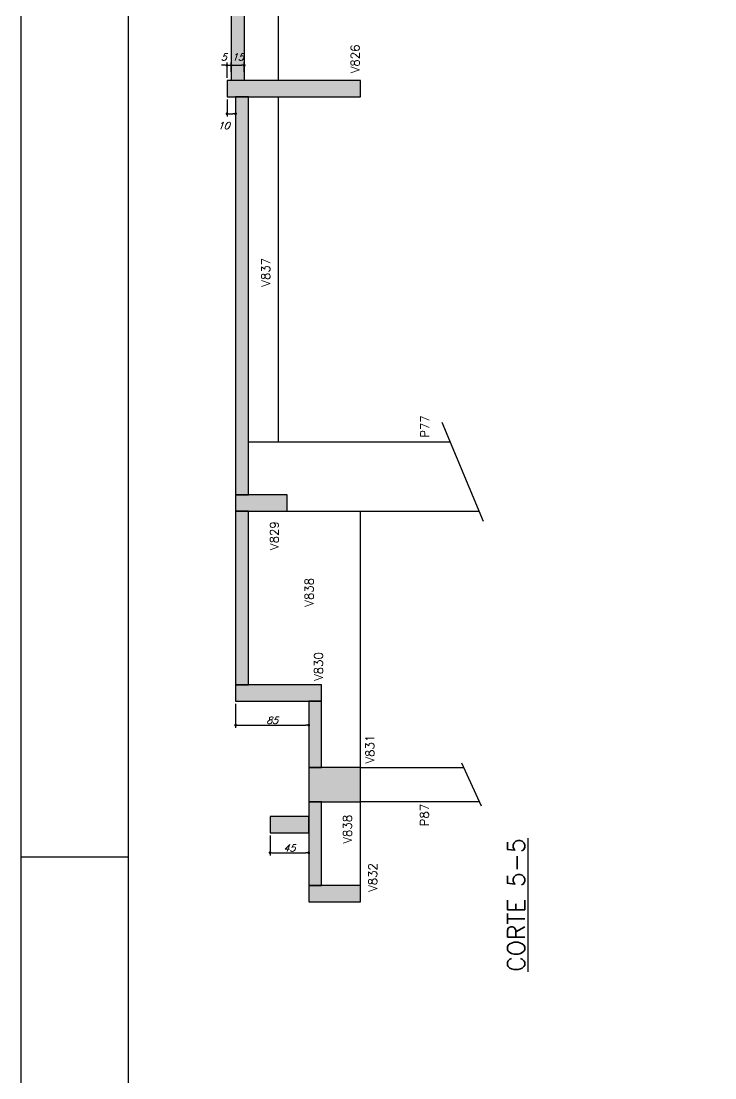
# Model space of a CAD drawing. Extents: x -5173 to 5397, y -2411 to 2089.
# Drawn here: x -5173 to -4367, y -1183 to 45 of the extents above; entities that cross this region are included whole.
import ezdxf

# ---------------------------------------------------------------- set-up
doc = ezdxf.new("R2010")
doc.units = 0
doc.header["$LTSCALE"] = 50
doc.header["$MEASUREMENT"] = 0
doc.layers.get('0').update_dxf_attribs({"linetype": 'CONTINUOUS'})
doc.layers.get('DEFPOINTS').update_dxf_attribs({"linetype": 'CONTINUOUS'})
for name, color, linetype in [('F-CORTE', 4, 'CONTINUOUS'), ('F-COTAS', 106, 'CONTINUOUS'), ('F-DESNIVEL-7', 40, 'CONTINUOUS'), ('F-MARGEM', 1, 'CONTINUOUS'), ('F-SOLIDO-CORTE', 71, 'CONTINUOUS'), ('F-TEXTO-YELLOW', 2, 'CONTINUOUS'), ('F-VISTA', 1, 'CONTINUOUS')]:
    doc.layers.add(name, color=color, linetype=linetype)
doc.styles.add('CP-TEXT-INCL', font='simplex.shx', dxfattribs={"oblique": 20})
doc.styles.add('MCP', font='simplex.shx')
doc.dimstyles.new('CP-COTAS-50', dxfattribs={"dimscale": 0.64, "dimtxt": 12.5, "dimasz": 5, "dimexe": 5, "dimexo": 5, "dimgap": 2.5, "dimtad": 1, "dimdec": 1, "dimdsep": 46, "dimtxsty": 'CP-TEXT-INCL', "dimblk1": 'DOT', "dimblk2": 'DOT', "dimsah": 1, "dimcen": 9, "dimclrd": 256, "dimclre": 256, "dimclrt": 256, "dimadec": 0, "dimazin": 0, "dimtfac": 1, "dimtdec": 1, "dimtmove": 2, "dimatfit": 3, "dimldrblk": 'DOT', "dimfxl": 0, "dimtolj": 1, "dimarcsym": 0})

# ---------------------------------------------------------------- blocks, each defined once
blk = doc.blocks.new('A0-5L_900')
at = {"layer": 'F-MARGEM', "color": 2}
blk.add_line((0, 29.7), (2.5, 29.7), dxfattribs=at)
blk.add_lwpolyline([(0, 0), (0, 90), (211.4, 90), (211.4, 0)], close=True, dxfattribs=at)
at = {"layer": 'F-MARGEM', "color": 7}
blk.add_lwpolyline([(2.5, 89), (210.4, 89), (210.4, 1), (2.5, 1)], close=True, dxfattribs=at)
blk = doc.blocks.new('_DOT')
at = {"color": 0, "linetype": 'ByBlock'}
blk.add_line((-0.5, 0), (-1, 0), dxfattribs=at)
at = {"color": 0, "linetype": 'ByBlock', "const_width": 0.5}
blk.add_lwpolyline([(-0.25, 0, 1), (0.25, 0, 1)], format="xyb", close=True, dxfattribs=at)
blk = doc.blocks.new('*D251')
at = {"layer": 'DEFPOINTS', "color": 0, "linetype": 'Continuous', "transparency": 16777216}
for p in [(-4884.1, -898.5), (-4839.1, -898.5), (-4839.1, -921.6)]:
    blk.add_point(p, dxfattribs=at)
at = {"layer": 'F-COTAS', "linetype": 'Continuous', "lineweight": -2, "transparency": 16777216}
for p, q in [((-4884.1, -901.7), (-4884.1, -924.8)), ((-4839.1, -901.7), (-4839.1, -924.8)), ((-4880.9, -921.6), (-4842.3, -921.6))]:
    blk.add_line(p, q, dxfattribs=at)
at = {"layer": 'F-COTAS', "linetype": 'Continuous', "lineweight": -2, "transparency": 16777216, "xscale": 3.2, "yscale": 3.2, "zscale": 3.2, "rotation": 180}
blk.add_blockref('_DOT', (-4884.1, -921.6), dxfattribs=at)
at = {"layer": 'F-COTAS', "linetype": 'Continuous', "lineweight": -2, "transparency": 16777216, "xscale": 3.2, "yscale": 3.2, "zscale": 3.2}
blk.add_blockref('_DOT', (-4839.1, -921.6), dxfattribs=at)
at = {"layer": 'F-COTAS', "linetype": 'Continuous', "transparency": 16777216, "insert": (-4861.6, -916), "char_height": 8, "attachment_point": 5, "style": 'CP-TEXT-INCL'}
blk.add_mtext('\\A1;45', dxfattribs=at)
blk = doc.blocks.new('*D252')
at = {"layer": 'DEFPOINTS', "color": 0, "linetype": 'Continuous', "transparency": 16777216}
for p in [(-4924.1, -745.5), (-4839.1, -745.5), (-4839.1, -773.3)]:
    blk.add_point(p, dxfattribs=at)
at = {"layer": 'F-COTAS', "linetype": 'Continuous', "lineweight": -2, "transparency": 16777216}
for p, q in [((-4924.1, -748.7), (-4924.1, -776.5)), ((-4839.1, -748.7), (-4839.1, -776.5)), ((-4920.9, -773.3), (-4842.3, -773.3))]:
    blk.add_line(p, q, dxfattribs=at)
at = {"layer": 'F-COTAS', "linetype": 'Continuous', "lineweight": -2, "transparency": 16777216, "xscale": 3.2, "yscale": 3.2, "zscale": 3.2, "rotation": 180}
blk.add_blockref('_DOT', (-4924.1, -773.3), dxfattribs=at)
at = {"layer": 'F-COTAS', "linetype": 'Continuous', "lineweight": -2, "transparency": 16777216, "xscale": 3.2, "yscale": 3.2, "zscale": 3.2}
blk.add_blockref('_DOT', (-4839.1, -773.3), dxfattribs=at)
at = {"layer": 'F-COTAS', "linetype": 'Continuous', "transparency": 16777216, "insert": (-4881.6, -767.7), "char_height": 8, "attachment_point": 5, "style": 'CP-TEXT-INCL'}
blk.add_mtext('\\A1;85', dxfattribs=at)
blk = doc.blocks.new('*D253')
at = {"layer": 'DEFPOINTS', "color": 0, "linetype": 'Continuous', "transparency": 16777216}
for p in [(-4934.1, -43), (-4924.1, -43), (-4924.1, -62.7)]:
    blk.add_point(p, dxfattribs=at)
at = {"layer": 'F-COTAS', "linetype": 'Continuous', "lineweight": -2, "transparency": 16777216}
for p, q in [((-4934.1, -46.2), (-4934.1, -65.9)), ((-4924.1, -46.2), (-4924.1, -65.9)), ((-4930.9, -62.7), (-4927.3, -62.7))]:
    blk.add_line(p, q, dxfattribs=at)
at = {"layer": 'F-COTAS', "linetype": 'Continuous', "lineweight": -2, "transparency": 16777216, "xscale": 3.2, "yscale": 3.2, "zscale": 3.2, "rotation": 180}
blk.add_blockref('_DOT', (-4934.1, -62.7), dxfattribs=at)
at = {"layer": 'F-COTAS', "linetype": 'Continuous', "lineweight": -2, "transparency": 16777216, "xscale": 3.2, "yscale": 3.2, "zscale": 3.2}
blk.add_blockref('_DOT', (-4924.1, -62.7), dxfattribs=at)
at = {"layer": 'F-COTAS', "linetype": 'Continuous', "transparency": 16777216, "insert": (-4938, -76.6), "char_height": 8, "attachment_point": 5, "style": 'CP-TEXT-INCL'}
blk.add_mtext('\\A1;10', dxfattribs=at)
blk = doc.blocks.new('*D721')
at = {"layer": 'DEFPOINTS', "color": 0, "linetype": 'Continuous', "transparency": 16777216}
for p in [(-4929.1, -6.4), (-4934.1, -24), (-4929.1, -17.3)]:
    blk.add_point(p, dxfattribs=at)
at = {"layer": 'F-COTAS', "linetype": 'Continuous', "lineweight": -2, "transparency": 16777216}
for p, q in [((-4937.3, -6.4), (-4940.5, -6.4)), ((-4934.1, -20.8), (-4934.1, -3.2)), ((-4934.1, -6.4), (-4929.1, -6.4)), ((-4929.1, -14.1), (-4929.1, -3.2)), ((-4925.9, -6.4), (-4922.7, -6.4))]:
    blk.add_line(p, q, dxfattribs=at)
at = {"layer": 'F-COTAS', "linetype": 'Continuous', "lineweight": -2, "transparency": 16777216, "xscale": 3.2, "yscale": 3.2, "zscale": 3.2}
blk.add_blockref('_DOT', (-4934.1, -6.4), dxfattribs=at)
at = {"layer": 'F-COTAS', "linetype": 'Continuous', "lineweight": -2, "transparency": 16777216, "xscale": 3.2, "yscale": 3.2, "zscale": 3.2, "rotation": 180}
blk.add_blockref('_DOT', (-4929.1, -6.4), dxfattribs=at)
at = {"layer": 'F-COTAS', "linetype": 'Continuous', "transparency": 16777216, "insert": (-4937.8, 3.2), "char_height": 8, "attachment_point": 5, "style": 'CP-TEXT-INCL'}
blk.add_mtext('\\A1;5', dxfattribs=at)
blk = doc.blocks.new('*D722')
at = {"layer": 'DEFPOINTS', "color": 0, "linetype": 'Continuous', "transparency": 16777216}
for p in [(-4914.1, -6.4), (-4929.1, -17), (-4914.1, -17)]:
    blk.add_point(p, dxfattribs=at)
at = {"layer": 'F-COTAS', "linetype": 'Continuous', "lineweight": -2, "transparency": 16777216}
for p, q in [((-4929.1, -13.8), (-4929.1, -3.2)), ((-4925.9, -6.4), (-4917.3, -6.4)), ((-4914.1, -13.8), (-4914.1, -3.2))]:
    blk.add_line(p, q, dxfattribs=at)
at = {"layer": 'F-COTAS', "linetype": 'Continuous', "lineweight": -2, "transparency": 16777216, "xscale": 3.2, "yscale": 3.2, "zscale": 3.2, "rotation": 180}
blk.add_blockref('_DOT', (-4929.1, -6.4), dxfattribs=at)
at = {"layer": 'F-COTAS', "linetype": 'Continuous', "lineweight": -2, "transparency": 16777216, "xscale": 3.2, "yscale": 3.2, "zscale": 3.2}
blk.add_blockref('_DOT', (-4914.1, -6.4), dxfattribs=at)
at = {"layer": 'F-COTAS', "linetype": 'Continuous', "transparency": 16777216, "insert": (-4921.6, 3.2), "char_height": 8, "attachment_point": 5, "style": 'CP-TEXT-INCL'}
blk.add_mtext('\\A1;15', dxfattribs=at)

msp = doc.modelspace()

# ---------------------------------------------------------------- hatches: boundary and pattern name
at = {"layer": 'F-SOLIDO-CORTE', "linetype": 'Continuous'}
msp.add_hatch(color=256, dxfattribs=at).paths.add_polyline_path([(-4874.07, 400), (-4894.145, 400), (-4914.07, 400), (-4914.07, 407.528), (-4914.07, 469.09), (-4914.07, 568.794), (-4914.07, 709.316), (-4914.07, 1324.5), (-4907.025, 1324.5), (-4874.07, 1324.5), (-4874.07, 1360.351), (-4874.07, 1364.88), (-4874.07, 1372.812), (-4874.07, 1382.872), (-4874.07, 1393.286), (-4874.07, 1402.21), (-4874.07, 1408.177), (-4874.07, 1410.379), (-4874.07, 1420.5), (-4896.116, 1420.5), (-4934.07, 1420.5), (-4934.07, 1410.379), (-4934.07, 1408.177), (-4934.07, 1402.21), (-4934.07, 1393.286), (-4934.07, 1382.872), (-4934.07, 1372.812), (-4934.07, 1364.88), (-4934.07, 1359.773), (-4934.07, 1324.5), (-4929.07, 1324.5), (-4929.07, 709.316), (-4929.07, 568.794), (-4929.07, 469.09), (-4929.07, 407.528), (-4929.07, 400), (-4934.07, 400), (-4934.07, 346.766), (-4934.07, 320), (-4929.07, 320), (-4929.07, 91.094), (-4929.07, -24), (-4929.052, -24), (-4914.07, -24), (-4914.07, 91.094), (-4914.07, 320), (-4913.996, 320), (-4874.07, 320), (-4874.07, 346.766)])
for points in [[(-4882.211, -43), (-4779.07, -43), (-4779.07, -30.357), (-4779.07, -24), (-4830.93, -24), (-4934.07, -24), (-4934.07, -30.357), (-4934.07, -43)], [(-4924.07, -202.795), (-4924.07, -203.773), (-4924.07, -491.8), (-4924.07, -501.805), (-4924.07, -505.5), (-4918.747, -505.5), (-4909.07, -505.5), (-4909.07, -501.805), (-4909.07, -491.8), (-4909.07, -203.773), (-4909.07, -202.795), (-4909.07, -198.224), (-4909.07, -43), (-4914.089, -43), (-4924.07, -43), (-4924.07, -198.224)], [(-4924.07, -516.846), (-4924.07, -522.55), (-4924.07, -523.301), (-4924.07, -524.5), (-4902.154, -524.5), (-4864.07, -524.5), (-4864.07, -523.301), (-4864.07, -522.55), (-4864.07, -516.846), (-4864.07, -511.993), (-4864.07, -511.002), (-4864.07, -508.065), (-4864.07, -505.5), (-4885.364, -505.5), (-4924.07, -505.5), (-4924.07, -508.065), (-4924.07, -511.002), (-4924.07, -511.993)], [(-4918.591, -726.5), (-4909.07, -726.5), (-4909.07, -598.287), (-4909.07, -524.5), (-4914.55, -524.5), (-4924.07, -524.5), (-4924.07, -598.287), (-4924.07, -726.5)], [(-4887.542, -745.5), (-4824.07, -745.5), (-4824.07, -733.44), (-4824.07, -726.5), (-4860.598, -726.5), (-4924.07, -726.5), (-4924.07, -733.44), (-4924.07, -745.5)], [(-4833.657, -822.5), (-4824.07, -822.5), (-4824.07, -774.081), (-4824.07, -773.627), (-4824.07, -745.5), (-4829.55, -745.5), (-4839.07, -745.5), (-4839.07, -773.627), (-4839.07, -774.081), (-4839.07, -822.5)], [(-4839.07, -862.5), (-4817.419, -862.5), (-4779.07, -862.5), (-4779.07, -848.066), (-4779.07, -822.5), (-4800.722, -822.5), (-4839.07, -822.5), (-4839.07, -848.066)], [(-4833.591, -959.5), (-4824.07, -959.5), (-4824.07, -896.938), (-4824.07, -862.5), (-4829.483, -862.5), (-4839.07, -862.5), (-4839.07, -896.938), (-4839.07, -959.5)], [(-4839.07, -883.811), (-4839.07, -879.5), (-4850.475, -879.5), (-4860.782, -879.5), (-4884.07, -879.5), (-4884.07, -884.251), (-4884.07, -888.582), (-4884.07, -898.5), (-4872.817, -898.5), (-4862.345, -898.5), (-4839.07, -898.5), (-4839.07, -888.582)], [(-4817.154, -978.5), (-4779.07, -978.5), (-4779.07, -966.44), (-4779.07, -959.5), (-4800.987, -959.5), (-4839.07, -959.5), (-4839.07, -966.44), (-4839.07, -978.5)]]:
    msp.add_hatch(color=256, dxfattribs=at).paths.add_polyline_path(points, flags=16)

# ---------------------------------------------------------------- linework, layer by layer
at = {"layer": 'F-CORTE', "linetype": 'Continuous'}
for p, q in [((-4929.07, -24), (-4929.07, 91.094)), ((-4914.07, 91.094), (-4914.07, -24)), ((-4929.052, -24), (-4934.07, -24)), ((-4929.052, -24), (-4929.07, -24))]:
    msp.add_line(p, q, dxfattribs=at)
for points in [[(-4934.07, -24), (-4934.07, -30.357), (-4934.07, -43), (-4924.07, -43), (-4924.07, -202.795), (-4924.07, -444.5), (-4924.07, -446.912), (-4924.07, -447.545), (-4924.07, -449.859), (-4924.07, -453.858), (-4924.07, -456.216), (-4924.07, -458.788), (-4924.07, -464.5), (-4924.07, -469.193), (-4924.07, -470.819), (-4924.07, -477.554), (-4924.07, -484.5), (-4924.07, -491.446), (-4924.07, -498.181), (-4924.07, -499.807), (-4924.07, -504.5), (-4924.07, -505.5), (-4924.07, -510.212), (-4924.07, -512.784), (-4924.07, -515.142), (-4924.07, -516.846), (-4924.07, -519.141), (-4924.07, -521.455), (-4924.07, -522.088), (-4924.07, -522.61), (-4924.07, -523.892), (-4924.07, -524.5), (-4924.07, -598.287), (-4924.07, -745.5)], [(-4874.07, -24), (-4914.07, -24)], [(-4874.07, -43), (-4779.07, -43), (-4779.07, -30.357), (-4779.07, -24), (-4830.93, -24), (-4874.07, -24)], [(-4864.07, -523.892), (-4864.07, -523.718), (-4864.07, -523.527), (-4864.07, -523.301), (-4864.07, -522.61), (-4864.07, -522.55), (-4864.07, -522.453), (-4864.07, -522.088), (-4864.07, -521.49), (-4864.07, -521.455), (-4864.07, -519.141), (-4864.07, -518.33), (-4864.07, -517.867), (-4864.07, -516.846), (-4864.07, -515.142), (-4864.07, -514.142), (-4864.07, -512.784), (-4864.07, -511.993), (-4864.07, -511.002), (-4864.07, -510.212), (-4864.07, -509.77), (-4864.07, -509.054), (-4864.07, -508.065), (-4864.07, -505.5), (-4885.364, -505.5), (-4909.07, -505.5), (-4909.07, -504.5), (-4909.07, -504.18), (-4909.07, -501.805), (-4909.07, -499.807), (-4909.07, -498.181), (-4909.07, -497.839), (-4909.07, -491.8), (-4909.07, -491.446), (-4909.07, -491.094), (-4909.07, -484.5), (-4909.07, -484.148), (-4909.07, -479.908), (-4909.07, -477.554), (-4909.07, -477.213), (-4909.07, -470.819), (-4909.07, -470.499), (-4909.07, -469.193), (-4909.07, -465.3), (-4909.07, -464.5), (-4909.07, -464.211), (-4909.07, -458.788), (-4909.07, -458.539), (-4909.07, -456.216), (-4909.07, -453.858), (-4909.07, -453.656), (-4909.07, -453.615), (-4909.07, -449.859), (-4909.07, -449.71), (-4909.07, -447.545), (-4909.07, -446.912), (-4909.07, -446.631), (-4909.07, -445.413), (-4909.07, -444.5), (-4909.07, -352.05), (-4909.07, -203.773), (-4909.07, -202.795), (-4909.07, -198.224), (-4909.07, -43), (-4882.211, -43), (-4874.07, -43)], [(-4779.07, -822.5), (-4800.722, -822.5), (-4824.07, -822.5), (-4824.07, -803.25), (-4824.07, -774.081), (-4824.07, -773.627), (-4824.07, -745.5), (-4824.07, -733.44), (-4824.07, -732.397), (-4824.07, -726.5), (-4860.598, -726.5), (-4909.07, -726.5), (-4909.07, -705.603), (-4909.07, -598.287), (-4909.07, -524.5), (-4902.154, -524.5), (-4864.07, -524.5), (-4864.07, -524.377), (-4864.07, -524.015), (-4864.07, -523.892)], [(-4924.07, -745.5), (-4887.542, -745.5), (-4839.07, -745.5), (-4839.07, -773.627), (-4839.07, -774.081), (-4839.07, -799.5)], [(-4839.07, -786.79), (-4839.07, -822.5), (-4839.07, -862.5), (-4839.07, -879.5), (-4850.475, -879.5), (-4860.782, -879.5), (-4884.07, -879.5), (-4884.07, -884.251), (-4884.07, -888.582), (-4884.07, -898.5), (-4872.817, -898.5), (-4862.345, -898.5), (-4839.07, -898.5), (-4839.07, -959.5), (-4839.07, -966.44), (-4839.07, -978.5), (-4817.154, -978.5), (-4779.07, -978.5), (-4779.07, -966.44), (-4779.07, -959.5), (-4800.987, -959.5), (-4824.07, -959.5), (-4824.07, -935.25), (-4824.07, -896.938), (-4824.07, -862.5), (-4779.07, -862.5)], [(-4779.07, -862.5), (-4779.07, -851.126), (-4779.07, -848.066), (-4779.07, -822.5)]]:
    msp.add_lwpolyline(points, dxfattribs=at)
at = {"layer": 'F-DESNIVEL-7', "linetype": 'Continuous'}
msp.add_lwpolyline([(-4934.07, -24), (-4934.07, -24)], dxfattribs=at)
at = {"layer": 'F-SOLIDO-CORTE'}
for points in [[(-4882.211, -43), (-4779.07, -43), (-4779.07, -30.357), (-4779.07, -24), (-4830.93, -24), (-4934.07, -24), (-4934.07, -30.357), (-4934.07, -43), (-4882.211, -43)], [(-4924.07, -202.795), (-4924.07, -203.773), (-4924.07, -491.8), (-4924.07, -501.805), (-4924.07, -505.5), (-4918.747, -505.5), (-4909.07, -505.5), (-4909.07, -501.805), (-4909.07, -491.8), (-4909.07, -203.773), (-4909.07, -202.795), (-4909.07, -198.224), (-4909.07, -43), (-4914.089, -43), (-4924.07, -43), (-4924.07, -198.224), (-4924.07, -202.795)], [(-4924.07, -516.846), (-4924.07, -522.55), (-4924.07, -523.301), (-4924.07, -524.5), (-4902.154, -524.5), (-4864.07, -524.5), (-4864.07, -523.301), (-4864.07, -522.55), (-4864.07, -516.846), (-4864.07, -511.993), (-4864.07, -511.002), (-4864.07, -508.065), (-4864.07, -505.5), (-4885.364, -505.5), (-4924.07, -505.5), (-4924.07, -508.065), (-4924.07, -511.002), (-4924.07, -511.993), (-4924.07, -516.846)], [(-4918.591, -726.5), (-4909.07, -726.5), (-4909.07, -598.287), (-4909.07, -524.5), (-4914.55, -524.5), (-4924.07, -524.5), (-4924.07, -598.287), (-4924.07, -726.5), (-4918.591, -726.5)], [(-4887.542, -745.5), (-4824.07, -745.5), (-4824.07, -733.44), (-4824.07, -726.5), (-4860.598, -726.5), (-4924.07, -726.5), (-4924.07, -733.44), (-4924.07, -745.5), (-4887.542, -745.5)], [(-4833.658, -822.5), (-4824.07, -822.5), (-4824.07, -774.081), (-4824.07, -773.627), (-4824.07, -745.5), (-4829.55, -745.5), (-4839.07, -745.5), (-4839.07, -773.627), (-4839.07, -774.081), (-4839.07, -822.5), (-4833.658, -822.5)], [(-4839.07, -862.5), (-4817.419, -862.5), (-4779.07, -862.5), (-4779.07, -848.066), (-4779.07, -822.5), (-4800.722, -822.5), (-4839.07, -822.5), (-4839.07, -848.066), (-4839.07, -862.5)], [(-4833.591, -959.5), (-4824.07, -959.5), (-4824.07, -896.938), (-4824.07, -862.5), (-4829.483, -862.5), (-4839.07, -862.5), (-4839.07, -896.938), (-4839.07, -959.5), (-4833.591, -959.5)], [(-4839.07, -883.811), (-4839.07, -879.5), (-4850.476, -879.5), (-4860.782, -879.5), (-4884.07, -879.5), (-4884.07, -884.251), (-4884.07, -888.582), (-4884.07, -898.5), (-4872.817, -898.5), (-4862.345, -898.5), (-4839.07, -898.5), (-4839.07, -888.582), (-4839.07, -883.811)], [(-4817.154, -978.5), (-4779.07, -978.5), (-4779.07, -966.44), (-4779.07, -959.5), (-4800.987, -959.5), (-4839.07, -959.5), (-4839.07, -966.44), (-4839.07, -978.5), (-4817.154, -978.5)]]:
    msp.add_lwpolyline(points, dxfattribs=at)
at = {"layer": 'F-VISTA', "color": 2, "linetype": 'Continuous'}
for points in [[(-4874.07, -24), (-4874.07, 320)], [(-4874.07, -444.5), (-4874.07, -43)], [(-4674.553, -444.5), (-4909.07, -444.5)], [(-4864.07, -524.5), (-4640.975, -524.5)], [(-4779.07, -822.5), (-4779.07, -524.5)], [(-4779.07, -822.5), (-4658.926, -822.5)], [(-4779.07, -959.5), (-4779.07, -862.5)], [(-4640.495, -862.5), (-4779.07, -862.5)]]:
    msp.add_lwpolyline(points, dxfattribs=at)
at = {"layer": 'F-VISTA', "color": 1, "linetype": 'Continuous'}
for points in [[(-4635.915, -536.554), (-4684.166, -421.596)], [(-4638.209, -867.462), (-4661.288, -817.374)]]:
    msp.add_lwpolyline(points, dxfattribs=at)

# ---------------------------------------------------------------- block references
at = {"layer": 'F-MARGEM', "linetype": 'Continuous', "xscale": 50, "yscale": 50, "zscale": 50}
msp.add_blockref('A0-5L_900', (-5173.424, -2411.477), dxfattribs=at)

# ---------------------------------------------------------------- texts
at = {"layer": 'F-CORTE', "color": 6, "linetype": 'Continuous', "style": 'MCP'}
msp.add_text('%%UCORTE 5-5', height=20, rotation=90, dxfattribs=at).set_placement((-4588.07, -1060))
at = {"layer": 'F-TEXTO-YELLOW', "style": 'MCP'}
for s, p in [('V826', (-4780.133, -15.615)), ('V837', (-4884.07, -263.75)), ('P77', (-4699.22, -439.338)), ('V829', (-4874.07, -569.803)), ('V838', (-4833.548, -635.654)), ('V830', (-4822.694, -721.905)), ('V831', (-4762.999, -817.967)), ('P87', (-4699.68, -890.92)), ('V838', (-4789.07, -911)), ('V832', (-4759.729, -967.093))]:
    msp.add_text(s, height=10, rotation=90, dxfattribs=at).set_placement(p)

# ---------------------------------------------------------------- dimensions: what is measured, and where the dimension line sits
at = {"layer": 'F-COTAS', "linetype": 'Continuous'}
dim = msp.add_linear_dim(base=(-4929.07, -6.36), p1=(-4934.07, -24), p2=(-4929.07, -17.324), dimstyle='CP-COTAS-50', override={"dimfxl": 7.5}, dxfattribs=at)
dim.commit()
dim.dimension.update_dxf_attribs({"geometry": '*D721', "text_midpoint": (-4937.762, 3.182), "dimtype": 160})
dim = msp.add_linear_dim(base=(-4914.07, -6.36), p1=(-4929.07, -16.95), p2=(-4914.07, -16.95), dimstyle='CP-COTAS-50', override={"dimfxl": 7.5}, dxfattribs=at)
dim.commit()
dim.dimension.update_dxf_attribs({"geometry": '*D722', "text_midpoint": (-4921.57, 3.24)})
dim = msp.add_linear_dim(base=(-4924.07, -62.715), p1=(-4934.07, -43), p2=(-4924.07, -43), dimstyle='CP-COTAS-50', dxfattribs=at)
dim.commit()
dim.dimension.update_dxf_attribs({"geometry": '*D253', "text_midpoint": (-4938.016, -76.565), "dimtype": 160})
for base, p1, p2, picture, middle in [((-4839.07, -773.324), (-4924.07, -745.5), (-4839.07, -745.5), '*D252', (-4881.57, -767.724)), ((-4839.07, -921.606), (-4884.07, -898.5), (-4839.07, -898.5), '*D251', (-4861.57, -916.006))]:
    dim = msp.add_linear_dim(base=base, p1=p1, p2=p2, dimstyle='CP-COTAS-50', dxfattribs=at)
    dim.commit()
    dim.dimension.update_dxf_attribs({"geometry": picture, "text_midpoint": middle})

doc.saveas('drawing.dxf')
